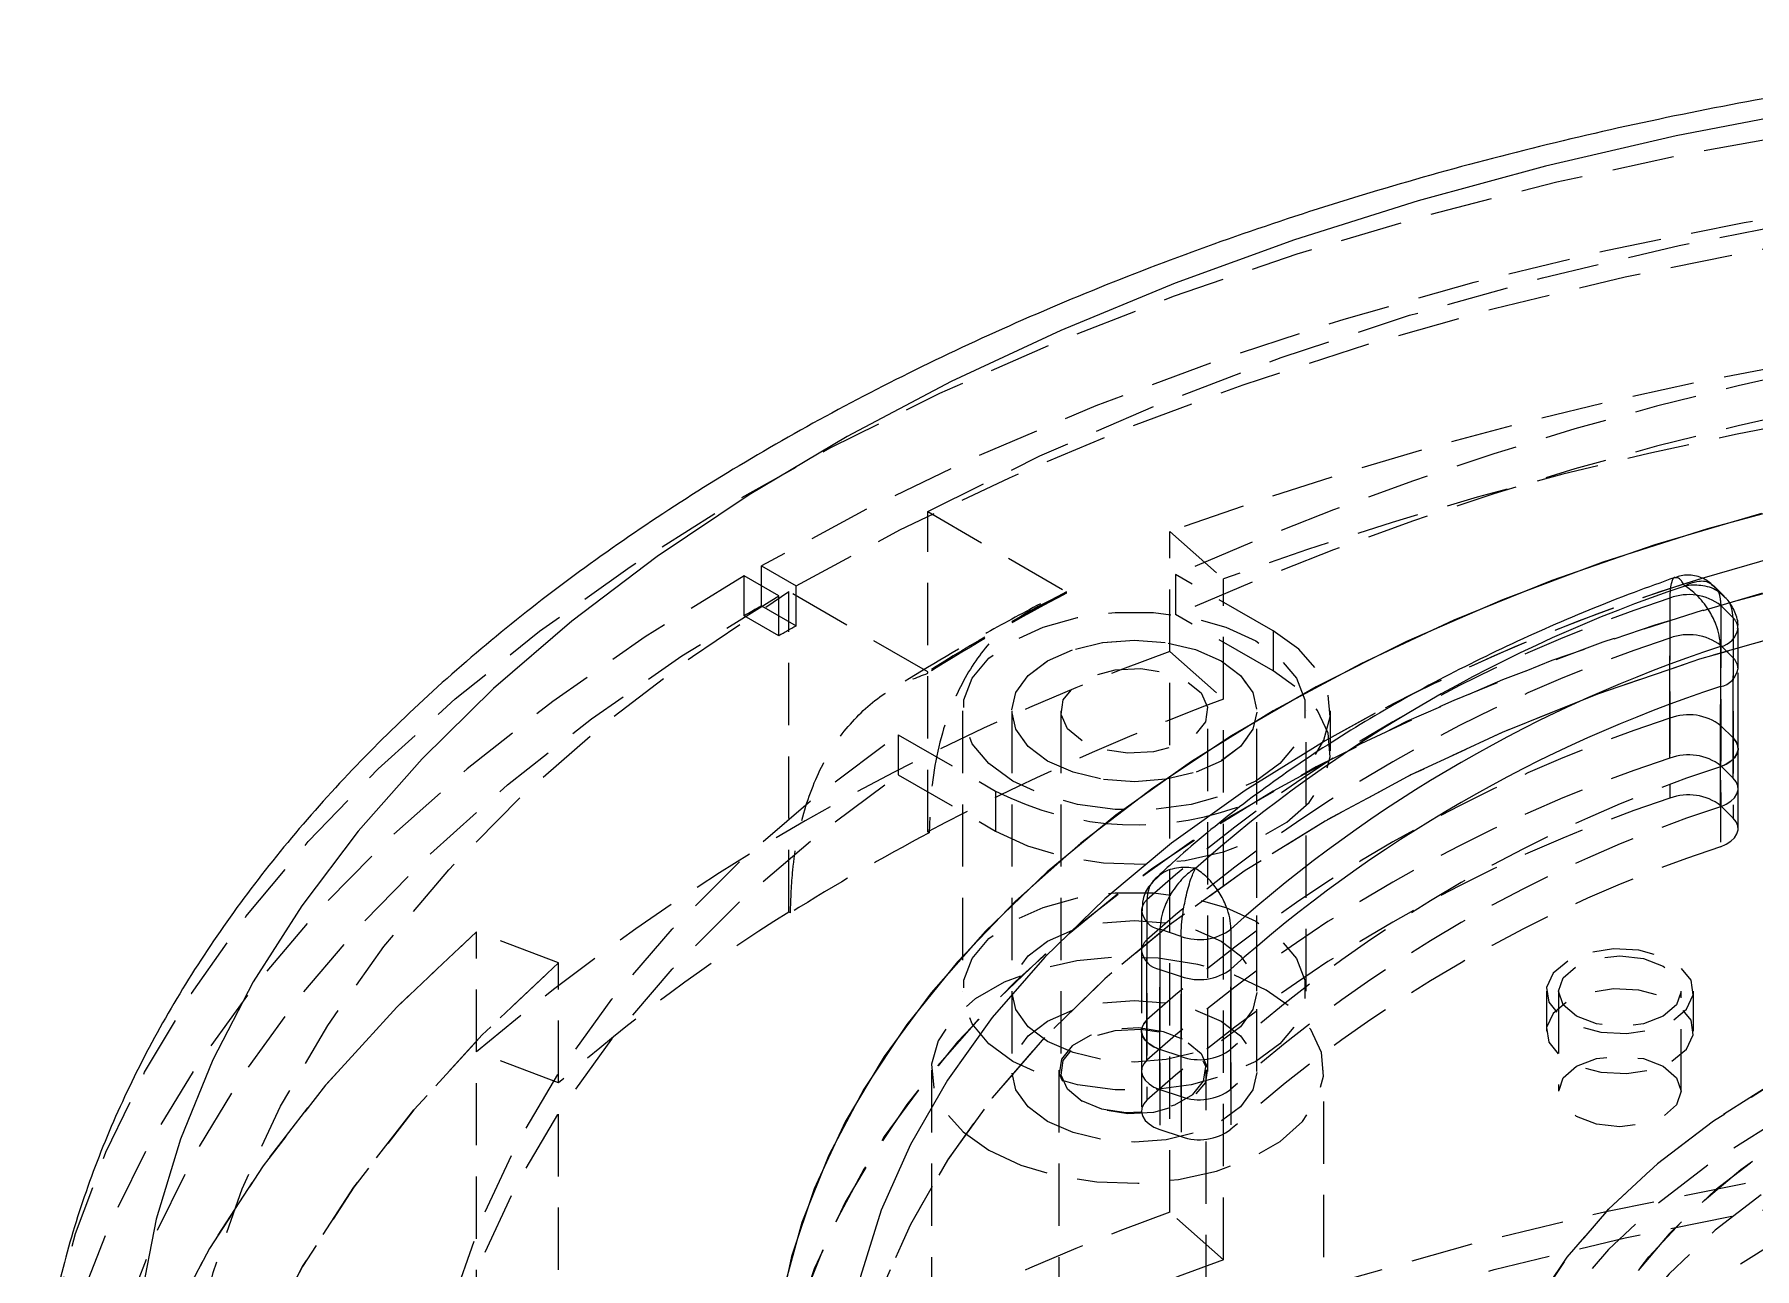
# Model space of a CAD drawing. Header units: millimetres. Extents: x 0 to 841, y 0 to 594.
# Drawn here: x 228.91 to 263.98, y 220.94 to 246.11 of the extents above; entities that cross this region are included whole.
import ezdxf

# ---------------------------------------------------------------- set-up
doc = ezdxf.new("R2010")
doc.units = ezdxf.units.MM
doc.linetypes.add('HIDDEN', pattern=[1.905, 1.27, -0.635])

msp = doc.modelspace()

# ---------------------------------------------------------------- linework, layer by layer
at = {"color": 7, "linetype": 'HIDDEN', "lineweight": 18}
for p, q in [((247.123, 229.844), (247.123, 236.376)), ((247.123, 236.376), (249.954, 234.742)), ((252.06, 233.521), (252.06, 235.97)), ((252.06, 235.97), (253.156, 235.004)), ((252.06, 222.089), (252.06, 235.97)), ((243.381, 234.25), (243.381, 235.067)), ((244.088, 234.658), (243.381, 235.067)), ((243.735, 234.454), (243.735, 235.271)), ((243.735, 235.271), (244.442, 234.862)), ((254.164, 233.945), (252.178, 235.091)), ((252.178, 235.091), (252.178, 234.275)), ((253.156, 232.555), (253.156, 235.004)), ((253.156, 221.123), (253.156, 235.004)), ((244.088, 233.842), (244.088, 234.658)), ((244.295, 228.211), (244.295, 234.744)), ((247.126, 233.109), (244.295, 234.744)), ((244.442, 234.046), (244.442, 234.862)), ((249.954, 234.713), (249.954, 234.742)), ((262.252, 234.613), (262.252, 230.531)), ((243.735, 234.454), (244.442, 234.046)), ((254.164, 233.128), (252.178, 234.275)), ((263.292, 234.46), (263.542, 234.21)), ((263.292, 234.46), (263.292, 230.378)), ((244.088, 233.842), (243.381, 234.25)), ((254.164, 233.945), (254.164, 233.128)), ((263.542, 234.21), (263.542, 230.127)), ((262.252, 232.164), (262.252, 233.797)), ((263.542, 233.394), (263.292, 233.644)), ((263.292, 232.011), (263.292, 233.644)), ((252.06, 233.521), (253.156, 232.555)), ((263.542, 231.761), (263.542, 233.394)), ((247.126, 233.08), (247.126, 233.109)), ((263.643, 229.911), (263.643, 233.177)), ((263.643, 231.544), (263.643, 233.177)), ((263.284, 231.174), (263.284, 232.808)), ((263.284, 232.808), (263.284, 229.541)), ((247.836, 232.312), (247.836, 226.596)), ((248.836, 232.312), (248.836, 226.596)), ((248.836, 232.312), (248.836, 224.963)), ((249.836, 232.312), (249.836, 224.963)), ((252.836, 224.963), (252.836, 232.312)), ((253.836, 226.596), (253.836, 232.312)), ((253.836, 224.963), (253.836, 232.312)), ((254.836, 226.596), (254.836, 232.312)), ((255.336, 231.495), (255.336, 232.312)), ((262.252, 231.347), (262.252, 232.164)), ((246.521, 231.826), (248.507, 230.679)), ((246.521, 231.826), (246.521, 231.009)), ((263.292, 232.011), (263.542, 231.761)), ((263.292, 231.194), (263.292, 232.011)), ((263.542, 230.944), (263.542, 231.761)), ((263.643, 230.728), (263.643, 231.544)), ((263.284, 230.358), (263.284, 231.174)), ((263.542, 230.944), (263.292, 231.194)), ((246.521, 231.009), (248.507, 229.862)), ((248.507, 230.679), (248.507, 229.862)), ((263.542, 230.127), (263.292, 230.378)), ((247.123, 229.844), (247.153, 229.827)), ((251.592, 228.459), (251.592, 224.377)), ((244.325, 228.194), (244.295, 228.211)), ((237.926, 225.362), (237.926, 227.811)), ((239.599, 227.178), (237.926, 227.811)), ((237.926, 213.93), (237.926, 227.811)), ((251.592, 226.01), (251.592, 227.643)), ((251.482, 227.417), (251.482, 224.151)), ((251.482, 227.417), (251.482, 225.784)), ((239.599, 224.729), (239.599, 227.178)), ((239.599, 213.297), (239.599, 227.178)), ((251.857, 225.409), (251.857, 227.042)), ((251.857, 227.042), (251.857, 223.776)), ((252.29, 225.265), (252.29, 226.898)), ((252.29, 226.898), (252.29, 223.632)), ((253.306, 225.414), (253.306, 227.047)), ((253.306, 227.047), (253.306, 223.781)), ((259.735, 226.597), (259.735, 225.78)), ((259.985, 226.597), (259.985, 224.556)), ((262.485, 224.556), (262.485, 226.597)), ((262.735, 225.78), (262.735, 226.597)), ((251.592, 225.193), (251.592, 226.01)), ((251.482, 225.784), (251.482, 224.968)), ((239.599, 224.729), (237.926, 225.362)), ((252.29, 225.265), (251.857, 225.409)), ((251.857, 224.593), (251.857, 225.409)), ((252.29, 224.448), (252.29, 225.265)), ((253.306, 224.598), (253.306, 225.414)), ((247.198, 224.987), (247.198, 207.84)), ((249.798, 224.987), (249.798, 212.739)), ((252.798, 212.739), (252.798, 224.987)), ((255.198, 207.84), (255.198, 224.987)), ((251.857, 224.593), (252.29, 224.448)), ((251.857, 223.776), (252.29, 223.632)), ((253.156, 221.123), (252.06, 222.089))]:
    msp.add_line(p, q, dxfattribs=at)
at = {"color": 7, "linetype": 'Continuous', "lineweight": 25}
for p, q in [((263.36, 234.652), (263.158, 234.854)), ((263.643, 233.177), (263.643, 233.994)), ((251.482, 228.234), (251.482, 227.417)), ((252.29, 227.715), (251.857, 227.859)), ((251.857, 227.042), (252.29, 226.898))]:
    msp.add_line(p, q, dxfattribs=at)
at = {"color": 8, "linetype": 'Continuous', "lineweight": 25}
for p, q in [((263.284, 233.624), (263.284, 232.808)), ((251.857, 227.859), (251.857, 227.042)), ((252.29, 227.715), (252.29, 226.898)), ((253.306, 227.864), (253.306, 227.047))]:
    msp.add_line(p, q, dxfattribs=at)
at = {"color": 7, "linetype": 'HIDDEN', "lineweight": 18, "flags": 128}
for points in [[(228.961, 217.662), (229.022, 218.297), (229.302, 219.984), (229.752, 221.659), (230.372, 223.315), (231.16, 224.948), (232.112, 226.551), (233.226, 228.119), (234.497, 229.647), (235.921, 231.129), (237.493, 232.56), (239.208, 233.935), (241.06, 235.25), (243.042, 236.5), (245.148, 237.681), (247.371, 238.788), (249.702, 239.818), (252.134, 240.767), (254.658, 241.633), (257.266, 242.411), (259.948, 243.099), (262.696, 243.696), (265.5, 244.198), (268.35, 244.605), (271.236, 244.914), (274.149, 245.125), (277.078, 245.237), (280.014, 245.249), (282.946, 245.162), (285.863, 244.976), (288.757, 244.691), (291.617, 244.309), (294.433, 243.83), (297.196, 243.257), (299.896, 242.591), (302.523, 241.835), (305.069, 240.992), (307.525, 240.063), (309.882, 239.053), (312.132, 237.965), (314.268, 236.802)], [(328.913, 214.759), (328.858, 216.109), (328.633, 217.81), (328.234, 219.499), (327.663, 221.172), (326.922, 222.823), (326.013, 224.446), (324.94, 226.034), (323.706, 227.584), (322.316, 229.089), (320.774, 230.543), (319.087, 231.943), (317.259, 233.282), (315.297, 234.557), (313.208, 235.763), (311, 236.895), (308.68, 237.951), (306.255, 238.925), (303.735, 239.815), (301.129, 240.617), (298.445, 241.33), (295.693, 241.949), (292.882, 242.474), (290.023, 242.901), (287.125, 243.231), (284.198, 243.461), (281.253, 243.591), (278.299, 243.621), (275.348, 243.55), (272.409, 243.378), (269.493, 243.106), (266.61, 242.736), (263.769, 242.267), (260.982, 241.703), (258.257, 241.045), (255.604, 240.295), (253.032, 239.456), (250.551, 238.53), (248.169, 237.522), (245.894, 236.434), (243.735, 235.271)], [(247.123, 236.376), (249.407, 237.512), (251.813, 238.56), (254.33, 239.517), (256.948, 240.379), (259.656, 241.142), (262.444, 241.804), (265.299, 242.361), (268.21, 242.811), (271.165, 243.153), (274.153, 243.385), (277.159, 243.505), (280.173, 243.515), (283.182, 243.412), (286.173, 243.199), (289.134, 242.875)], [(244.442, 234.862), (246.558, 236.002), (248.788, 237.068), (251.122, 238.056), (253.554, 238.963), (256.074, 239.785), (258.673, 240.52), (261.344, 241.165), (264.075, 241.718), (266.859, 242.177), (269.684, 242.54), (272.542, 242.806), (275.422, 242.974), (278.314, 243.044), (281.208, 243.015), (284.094, 242.887), (286.963, 242.661), (289.803, 242.338), (292.605, 241.919), (295.359, 241.405), (298.056, 240.798), (300.686, 240.1), (303.24, 239.313), (305.709, 238.441), (308.085, 237.487), (310.358, 236.453), (312.523, 235.343), (314.569, 234.161), (316.492, 232.912), (318.283, 231.599), (319.937, 230.228), (321.447, 228.802), (322.81, 227.328), (324.019, 225.81), (325.07, 224.253), (325.961, 222.663), (326.687, 221.045), (327.247, 219.406), (327.638, 217.75), (327.859, 216.084), (327.909, 214.413), (327.788, 212.743), (327.497, 211.081), (327.036, 209.431), (326.407, 207.8), (325.612, 206.193), (324.655, 204.616), (323.538, 203.075), (322.265, 201.574), (320.84, 200.119), (319.27, 198.716), (317.558, 197.368), (315.712, 196.081), (313.737, 194.859)], [(254.164, 230.679), (252.498, 229.647), (250.961, 228.551), (249.559, 227.396), (248.301, 226.187), (247.192, 224.931), (246.237, 223.633), (245.442, 222.299), (244.81, 220.937), (244.344, 219.553), (244.046, 218.153), (243.918, 216.744), (243.961, 215.334), (244.174, 213.929), (244.556, 212.536), (245.105, 211.162), (245.82, 209.814), (246.695, 208.497), (247.728, 207.219), (248.912, 205.985), (250.242, 204.803), (251.713, 203.676), (253.315, 202.612), (255.043, 201.615), (256.887, 200.689), (258.838, 199.841), (260.886, 199.073), (263.023, 198.389), (265.237, 197.793), (267.518, 197.288), (269.854, 196.875), (272.234, 196.558), (274.647, 196.337), (277.081, 196.214), (279.524, 196.19), (281.963, 196.264), (284.388, 196.435), (286.786, 196.705), (289.146, 197.07), (291.456, 197.529), (293.704, 198.08), (295.881, 198.72), (297.975, 199.446), (299.976, 200.255), (301.875, 201.143), (303.662, 202.105), (305.328, 203.136), (306.865, 204.232), (308.266, 205.387), (309.524, 206.596), (310.634, 207.853), (311.588, 209.151), (312.383, 210.484), (313.016, 211.847), (313.482, 213.231), (313.78, 214.631), (313.907, 216.039), (313.865, 217.449), (313.652, 218.854), (313.27, 220.247), (312.72, 221.621), (312.006, 222.97), (311.13, 224.287), (310.098, 225.565), (308.914, 226.798), (307.583, 227.981), (306.113, 229.107), (304.51, 230.172), (302.783, 231.169), (300.939, 232.094), (298.988, 232.943), (296.939, 233.711), (294.802, 234.395), (292.588, 234.991), (290.308, 235.496), (287.971, 235.908), (285.591, 236.226), (283.178, 236.446), (280.745, 236.569), (278.302, 236.594), (275.862, 236.52), (273.438, 236.348), (271.04, 236.079), (268.68, 235.714), (266.37, 235.255), (264.121, 234.704), (261.944, 234.064), (259.85, 233.337), (257.849, 232.528), (255.951, 231.641), (254.164, 230.679)], [(303.662, 230.679), (301.875, 231.641), (299.976, 232.528), (297.975, 233.337), (295.881, 234.064), (293.704, 234.704), (291.456, 235.255), (289.146, 235.714), (286.786, 236.079), (284.388, 236.348), (281.963, 236.52), (279.524, 236.594), (277.081, 236.569), (274.647, 236.446), (272.234, 236.226), (269.854, 235.908), (267.518, 235.496), (265.237, 234.991), (263.023, 234.395), (260.886, 233.711), (258.838, 232.943), (256.887, 232.094), (255.043, 231.169), (253.315, 230.172), (251.713, 229.107), (250.242, 227.981), (248.912, 226.798), (247.728, 225.565), (246.695, 224.287), (245.82, 222.97), (245.105, 221.621), (244.556, 220.247), (244.174, 218.854), (243.961, 217.449), (243.918, 216.039), (244.046, 214.631), (244.344, 213.231), (244.81, 211.847), (245.442, 210.484), (246.237, 209.151), (247.192, 207.853), (248.301, 206.596), (249.559, 205.387), (250.961, 204.232), (252.498, 203.136), (254.164, 202.105), (255.951, 201.143), (257.849, 200.255), (259.85, 199.446), (261.944, 198.72), (264.121, 198.08), (266.37, 197.529), (268.68, 197.07), (271.04, 196.705), (273.438, 196.435), (275.862, 196.264), (278.302, 196.19), (280.745, 196.214), (283.178, 196.337), (285.591, 196.558), (287.971, 196.875), (290.308, 197.288), (292.588, 197.793), (294.802, 198.389), (296.939, 199.073), (298.988, 199.841), (300.939, 200.689), (302.783, 201.615), (304.51, 202.612), (306.113, 203.676), (307.583, 204.803), (308.914, 205.985), (310.098, 207.219), (311.13, 208.497), (312.006, 209.814), (312.72, 211.162), (313.27, 212.536), (313.652, 213.929), (313.865, 215.334), (313.907, 216.744), (313.78, 218.153), (313.482, 219.553), (313.016, 220.937), (312.383, 222.299), (311.588, 223.633), (310.634, 224.931), (309.524, 226.187), (308.266, 227.396), (306.865, 228.551), (305.328, 229.647), (303.662, 230.679)], [(255.225, 202.717), (256.975, 201.776), (258.837, 200.91), (260.801, 200.123), (262.858, 199.418), (264.996, 198.8), (267.206, 198.272), (269.475, 197.836), (271.792, 197.495), (274.145, 197.249), (276.523, 197.102), (278.913, 197.053), (281.303, 197.102), (283.68, 197.249), (286.034, 197.495), (288.351, 197.836), (290.62, 198.272), (292.829, 198.8), (294.968, 199.418), (297.024, 200.123), (298.989, 200.91), (300.851, 201.776), (302.601, 202.717), (304.23, 203.727), (305.731, 204.802), (307.095, 205.936), (308.315, 207.124), (309.385, 208.358), (310.301, 209.633), (311.056, 210.943), (311.647, 212.281), (312.072, 213.64), (312.327, 215.012), (312.413, 216.392), (312.327, 217.771), (312.072, 219.144), (311.647, 220.503), (311.056, 221.84), (310.301, 223.15), (309.385, 224.426), (308.315, 225.66), (307.095, 226.847), (305.731, 227.981), (304.23, 229.056), (302.601, 230.067), (300.851, 231.007), (298.989, 231.874), (297.024, 232.661), (294.968, 233.365), (292.829, 233.983), (290.62, 234.512), (288.351, 234.948), (286.034, 235.289), (283.68, 235.534), (281.303, 235.682), (278.913, 235.731), (276.523, 235.682), (274.145, 235.534), (271.792, 235.289), (269.475, 234.948), (267.206, 234.512), (264.996, 233.983), (262.858, 233.365), (260.801, 232.661), (258.837, 231.874), (256.975, 231.007), (255.225, 230.067), (253.595, 229.056), (252.095, 227.981), (250.731, 226.847), (249.511, 225.66), (248.44, 224.426), (247.525, 223.15), (246.77, 221.84), (246.178, 220.503), (245.754, 219.144), (245.498, 217.771), (245.413, 216.392), (245.498, 215.012), (245.754, 213.64), (246.178, 212.281), (246.77, 210.943), (247.525, 209.633), (248.44, 208.358), (249.511, 207.124), (250.731, 205.936), (252.095, 204.802), (253.595, 203.727), (255.225, 202.717)], [(255.225, 230.067), (253.595, 229.056), (252.095, 227.981), (250.731, 226.847), (249.511, 225.66), (248.44, 224.426), (247.525, 223.15), (246.77, 221.84), (246.178, 220.503), (245.754, 219.144), (245.498, 217.771), (245.413, 216.392), (245.498, 215.012), (245.754, 213.64), (246.178, 212.281), (246.77, 210.943), (247.525, 209.633), (248.44, 208.358), (249.511, 207.124), (250.731, 205.936), (252.095, 204.802), (253.595, 203.727), (255.225, 202.717), (256.975, 201.776), (258.837, 200.91), (260.801, 200.123), (262.858, 199.418), (264.996, 198.8), (267.206, 198.272), (269.475, 197.836), (271.792, 197.495), (274.145, 197.249), (276.523, 197.102), (278.913, 197.053), (281.303, 197.102), (283.68, 197.249), (286.034, 197.495), (288.351, 197.836), (290.62, 198.272), (292.829, 198.8), (294.968, 199.418), (297.024, 200.123), (298.989, 200.91), (300.851, 201.776), (302.601, 202.717), (304.23, 203.727), (305.731, 204.802), (307.095, 205.936), (308.315, 207.124), (309.385, 208.358), (310.301, 209.633), (311.056, 210.943), (311.647, 212.281), (312.072, 213.64), (312.327, 215.012), (312.413, 216.392), (312.327, 217.771), (312.072, 219.144), (311.647, 220.503), (311.056, 221.84), (310.301, 223.15), (309.385, 224.426), (308.315, 225.66), (307.095, 226.847), (305.731, 227.981), (304.23, 229.056), (302.601, 230.067), (300.851, 231.007), (298.989, 231.874), (297.024, 232.661), (294.968, 233.365), (292.829, 233.983), (290.62, 234.512), (288.351, 234.948), (286.034, 235.289), (283.68, 235.534), (281.303, 235.682), (278.913, 235.731), (276.523, 235.682), (274.145, 235.534), (271.792, 235.289), (269.475, 234.948), (267.206, 234.512), (264.996, 233.983), (262.858, 233.365), (260.801, 232.661), (258.837, 231.874), (256.975, 231.007), (255.225, 230.067)], [(243.381, 235.067), (241.366, 233.82), (239.481, 232.507), (237.735, 231.131), (236.132, 229.699), (234.678, 228.215), (233.379, 226.683), (232.239, 225.11), (231.261, 223.501), (230.45, 221.861), (229.808, 220.197), (229.338, 218.513), (229.04, 216.817), (228.917, 215.113), (228.913, 214.759)], [(313.384, 194.655), (311.267, 193.515), (309.038, 192.449), (306.703, 191.461), (304.272, 190.554), (301.752, 189.732), (299.152, 188.997), (296.482, 188.352), (293.75, 187.8), (290.967, 187.341), (288.141, 186.978), (285.284, 186.712), (282.404, 186.543), (279.512, 186.474), (276.617, 186.503), (273.731, 186.63), (270.863, 186.856), (268.023, 187.179), (265.221, 187.598), (262.467, 188.112), (259.77, 188.72), (257.14, 189.418), (254.586, 190.204), (252.117, 191.076), (249.741, 192.031), (247.467, 193.065), (245.303, 194.175), (243.256, 195.356), (241.334, 196.606), (239.543, 197.918), (237.889, 199.29), (236.378, 200.715), (235.016, 202.189), (233.807, 203.708), (232.755, 205.265), (231.865, 206.855), (231.138, 208.472), (230.579, 210.112), (230.188, 211.767), (229.967, 213.434), (229.916, 215.104), (230.037, 216.774), (230.329, 218.436), (230.79, 220.086), (231.419, 221.717), (232.213, 223.324), (233.171, 224.901), (234.288, 226.443), (235.561, 227.943), (236.985, 229.398), (238.556, 230.802), (240.267, 232.15), (242.114, 233.437), (244.088, 234.658)], [(233.038, 210.491), (232.477, 212.2), (232.107, 213.927), (231.93, 215.664), (231.946, 217.404), (232.154, 219.14), (232.556, 220.864), (233.148, 222.57), (233.928, 224.251), (234.893, 225.899), (236.039, 227.508), (237.361, 229.072), (238.854, 230.583), (240.512, 232.036), (242.328, 233.425), (244.295, 234.744)], [(248.861, 230.883), (248.372, 231.237), (248.032, 231.644), (247.858, 232.086), (247.858, 232.538), (248.032, 232.979), (248.372, 233.387), (248.861, 233.74), (249.474, 234.023), (250.18, 234.219), (250.944, 234.32), (251.728, 234.32), (252.492, 234.219), (253.198, 234.023), (253.811, 233.74), (254.299, 233.387), (254.639, 232.979), (254.814, 232.538), (254.814, 232.086), (254.639, 231.644), (254.299, 231.237), (253.811, 230.883), (253.198, 230.601), (252.492, 230.405), (251.728, 230.304), (250.944, 230.304), (250.18, 230.405), (249.474, 230.601), (248.861, 230.883)], [(255.03, 231.426), (255.199, 231.714), (255.33, 232.191), (255.286, 232.673), (255.07, 233.139), (254.69, 233.569), (254.164, 233.945)], [(249.568, 231.291), (249.171, 231.59), (248.921, 231.938), (248.836, 232.312), (248.921, 232.685), (249.171, 233.033), (249.568, 233.332), (250.086, 233.562), (250.689, 233.706), (251.336, 233.755), (251.983, 233.706), (252.586, 233.562), (253.103, 233.332), (253.501, 233.033), (253.75, 232.685), (253.836, 232.312), (253.75, 231.938), (253.501, 231.59), (253.103, 231.291), (252.586, 231.062), (251.983, 230.918), (251.336, 230.869), (250.689, 230.918), (250.086, 231.062), (249.568, 231.291)], [(253.103, 233.332), (253.501, 233.033), (253.75, 232.685), (253.836, 232.312), (253.75, 231.938), (253.501, 231.59), (253.103, 231.291), (252.586, 231.062), (251.983, 230.918), (251.336, 230.869), (250.689, 230.918), (250.086, 231.062), (249.568, 231.291), (249.171, 231.59), (248.921, 231.938), (248.836, 232.312), (248.921, 232.685), (249.171, 233.033), (249.568, 233.332), (250.086, 233.562), (250.689, 233.706), (251.336, 233.755), (251.983, 233.706), (252.586, 233.562), (253.103, 233.332)], [(248.507, 229.862), (249.157, 229.559), (249.902, 229.339), (250.71, 229.214), (251.545, 229.189), (252.371, 229.265), (253.152, 229.438), (253.853, 229.701), (254.444, 230.042), (254.9, 230.447), (255.199, 230.898), (255.33, 231.374), (255.286, 231.856), (255.07, 232.323), (254.69, 232.753), (254.164, 233.128)], [(250.275, 231.699), (249.976, 231.946), (249.841, 232.236), (249.887, 232.536), (250.107, 232.808), (250.475, 233.021), (250.947, 233.148), (251.466, 233.174), (251.97, 233.097), (252.396, 232.924), (252.695, 232.678), (252.83, 232.387), (252.785, 232.088), (252.564, 231.815), (252.196, 231.602), (251.724, 231.475), (251.205, 231.449), (250.702, 231.527), (250.275, 231.699)], [(246.521, 200.958), (244.835, 202.219), (243.297, 203.542), (241.912, 204.92), (240.687, 206.347), (239.626, 207.818), (238.736, 209.326), (238.019, 210.864), (237.478, 212.426), (237.117, 214.006), (236.935, 215.595), (236.935, 217.188), (237.117, 218.778), (237.478, 220.357), (238.019, 221.919), (238.736, 223.458), (239.626, 224.966), (240.687, 226.436), (241.912, 227.864), (243.297, 229.242), (244.835, 230.564), (246.521, 231.826)], [(263.542, 231.761), (263.602, 231.684), (263.636, 231.603), (263.642, 231.52), (263.62, 231.437), (263.57, 231.359), (263.496, 231.287), (263.399, 231.225), (263.284, 231.174)], [(263.284, 231.174), (263.399, 231.225), (263.496, 231.287), (263.57, 231.359), (263.62, 231.437), (263.642, 231.52), (263.636, 231.603), (263.602, 231.684), (263.542, 231.761)], [(246.521, 200.141), (244.835, 201.403), (243.297, 202.725), (241.912, 204.103), (240.687, 205.531), (239.626, 207.001), (238.736, 208.509), (238.019, 210.048), (237.478, 211.61), (237.117, 213.189), (236.935, 214.779), (236.935, 216.372), (237.117, 217.961), (237.478, 219.541), (238.019, 221.103), (238.736, 222.641), (239.626, 224.149), (240.687, 225.62), (241.912, 227.047), (243.297, 228.425), (244.835, 229.748), (246.521, 231.009)], [(263.284, 230.358), (263.399, 230.408), (263.496, 230.47), (263.57, 230.542), (263.62, 230.621), (263.642, 230.703), (263.636, 230.787), (263.602, 230.868), (263.542, 230.944)], [(263.284, 229.541), (263.399, 229.592), (263.496, 229.654), (263.57, 229.725), (263.62, 229.804), (263.642, 229.887), (263.636, 229.97), (263.602, 230.051), (263.542, 230.127)], [(248.861, 225.167), (248.372, 225.521), (248.032, 225.929), (247.858, 226.37), (247.858, 226.822), (248.032, 227.263), (248.372, 227.671), (248.861, 228.025), (249.474, 228.307), (250.18, 228.503), (250.944, 228.604), (251.728, 228.604), (252.492, 228.503), (253.198, 228.307), (253.811, 228.025), (254.299, 227.671), (254.639, 227.263), (254.814, 226.822), (254.814, 226.37), (254.639, 225.929), (254.299, 225.521), (253.811, 225.167), (253.198, 224.885), (252.492, 224.689), (251.728, 224.588), (250.944, 224.588), (250.18, 224.689), (249.474, 224.885), (248.861, 225.167)], [(249.568, 225.575), (249.171, 225.874), (248.921, 226.222), (248.836, 226.596), (248.921, 226.969), (249.171, 227.318), (249.568, 227.616), (250.086, 227.846), (250.689, 227.99), (251.336, 228.039), (251.983, 227.99), (252.586, 227.846), (253.103, 227.616), (253.501, 227.318), (253.75, 226.969), (253.836, 226.596), (253.75, 226.222), (253.501, 225.874), (253.103, 225.575), (252.586, 225.346), (251.983, 225.202), (251.336, 225.153), (250.689, 225.202), (250.086, 225.346), (249.568, 225.575)], [(264.417, 208.024), (263.141, 208.831), (262, 209.704), (261.004, 210.633), (260.16, 211.612), (259.476, 212.631), (258.957, 213.682), (258.609, 214.757), (258.435, 215.845), (258.435, 216.938), (258.609, 218.027), (258.957, 219.101), (259.476, 220.153), (260.16, 221.172), (261.004, 222.15), (262, 223.08), (263.141, 223.952), (264.417, 224.76), (265.816, 225.496), (267.328, 226.155), (268.937, 226.731), (270.632, 227.218), (272.398, 227.613), (274.219, 227.912), (276.081, 228.113), (277.966, 228.214), (279.86, 228.214), (281.745, 228.113), (283.606, 227.912), (285.428, 227.613), (287.193, 227.218), (288.888, 226.731), (290.498, 226.155), (292.009, 225.496), (293.408, 224.76), (294.684, 223.952), (295.825, 223.08), (296.822, 222.15), (297.666, 221.172), (298.35, 220.153), (298.868, 219.101), (299.216, 218.027), (299.391, 216.938), (299.391, 215.845), (299.216, 214.757), (298.868, 213.682), (298.35, 212.631), (297.666, 211.612), (296.822, 210.633), (295.825, 209.704), (294.684, 208.831), (293.408, 208.024), (292.009, 207.287), (290.498, 206.628), (288.888, 206.053), (287.193, 205.566), (285.428, 205.171), (283.606, 204.872), (281.745, 204.671), (279.86, 204.57), (277.966, 204.57), (276.081, 204.671), (274.219, 204.872), (272.398, 205.171), (270.632, 205.566), (268.937, 206.053), (267.328, 206.628), (265.816, 207.287), (264.417, 208.024)], [(264.417, 224.76), (263.141, 223.952), (262, 223.08), (261.004, 222.15), (260.16, 221.172), (259.476, 220.153), (258.957, 219.101), (258.609, 218.027), (258.435, 216.938), (258.435, 215.845), (258.609, 214.757), (258.957, 213.682), (259.476, 212.631), (260.16, 211.612), (261.004, 210.633), (262, 209.704), (263.141, 208.831), (264.417, 208.024), (265.816, 207.287), (267.328, 206.628), (268.937, 206.053), (270.632, 205.566), (272.398, 205.171), (274.219, 204.872), (276.081, 204.671), (277.966, 204.57), (279.86, 204.57), (281.745, 204.671), (283.606, 204.872), (285.428, 205.171), (287.193, 205.566), (288.888, 206.053), (290.498, 206.628), (292.009, 207.287), (293.408, 208.024), (294.684, 208.831), (295.825, 209.704), (296.822, 210.633), (297.666, 211.612), (298.35, 212.631), (298.868, 213.682), (299.216, 214.757), (299.391, 215.845), (299.391, 216.938), (299.216, 218.027), (298.868, 219.101), (298.35, 220.153), (297.666, 221.172), (296.822, 222.15), (295.825, 223.08), (294.684, 223.952), (293.408, 224.76), (292.009, 225.496), (290.498, 226.155), (288.888, 226.731), (287.193, 227.218), (285.428, 227.613), (283.606, 227.912), (281.745, 228.113), (279.86, 228.214), (277.966, 228.214), (276.081, 228.113), (274.219, 227.912), (272.398, 227.613), (270.632, 227.218), (268.937, 226.731), (267.328, 226.155), (265.816, 225.496), (264.417, 224.76)], [(229.991, 210.714), (229.914, 212.514), (230.036, 214.312), (230.355, 216.103), (230.872, 217.878), (231.582, 219.63), (232.485, 221.353), (233.575, 223.039), (234.849, 224.682), (236.301, 226.275), (237.926, 227.811)], [(237.926, 227.811), (236.301, 226.275), (234.849, 224.682), (233.575, 223.039), (232.485, 221.353), (231.582, 219.63), (230.872, 217.878), (230.355, 216.103), (230.036, 214.312), (229.914, 212.514), (229.991, 210.714)], [(248.369, 223.354), (249.019, 223.051), (249.764, 222.831), (250.572, 222.707), (251.407, 222.681), (252.233, 222.757), (253.014, 222.93), (253.715, 223.193), (254.306, 223.534), (254.762, 223.939), (255.061, 224.39), (255.192, 224.866), (255.148, 225.348), (254.932, 225.815), (254.552, 226.245), (254.026, 226.62), (253.376, 226.924), (252.631, 227.143), (251.823, 227.268), (250.988, 227.293), (250.162, 227.218), (249.382, 227.045), (248.68, 226.782), (248.089, 226.44), (247.634, 226.036), (247.334, 225.585), (247.203, 225.108), (247.247, 224.626), (247.463, 224.16), (247.843, 223.73), (248.369, 223.354)], [(293.408, 207.207), (294.684, 208.015), (295.825, 208.887), (296.822, 209.817), (297.666, 210.795), (298.35, 211.814), (298.868, 212.866), (299.216, 213.94), (299.391, 215.029), (299.391, 216.122), (299.216, 217.21), (298.868, 218.285), (298.35, 219.336), (297.666, 220.355), (296.822, 221.334), (295.825, 222.263), (294.684, 223.136), (293.408, 223.943), (292.009, 224.68), (290.498, 225.339), (288.888, 225.914), (287.193, 226.401), (285.428, 226.796), (283.606, 227.095), (281.745, 227.296), (279.86, 227.397), (277.966, 227.397), (276.081, 227.296), (274.219, 227.095), (272.398, 226.796), (270.632, 226.401), (268.937, 225.914), (267.328, 225.339), (265.816, 224.68), (264.417, 223.943), (263.141, 223.136), (262, 222.263), (261.004, 221.334), (260.16, 220.355), (259.476, 219.336), (258.957, 218.285), (258.609, 217.21), (258.435, 216.122), (258.435, 215.029), (258.609, 213.94), (258.957, 212.866), (259.476, 211.814), (260.16, 210.795), (261.004, 209.817), (262, 208.887), (263.141, 208.015), (264.417, 207.207), (265.816, 206.471), (267.328, 205.812), (268.937, 205.236), (270.632, 204.749), (272.398, 204.354), (274.219, 204.055), (276.081, 203.854), (277.966, 203.753), (279.86, 203.753), (281.745, 203.854), (283.606, 204.055), (285.428, 204.354), (287.193, 204.749), (288.888, 205.236), (290.498, 205.812), (292.009, 206.471), (293.408, 207.207)], [(260.174, 227.209), (259.876, 226.963), (259.741, 226.672), (259.786, 226.373), (260.006, 226.1), (260.375, 225.888), (260.847, 225.76), (261.366, 225.734), (261.869, 225.812), (262.296, 225.985), (262.595, 226.231), (262.729, 226.521), (262.684, 226.821), (262.464, 227.094), (262.096, 227.306), (261.623, 227.433), (261.104, 227.46), (260.601, 227.382), (260.174, 227.209)], [(292.348, 224.148), (293.564, 223.375), (294.648, 222.54), (295.589, 221.648), (296.379, 220.71), (297.011, 219.732), (297.479, 218.723), (297.778, 217.694), (297.907, 216.653), (297.864, 215.609), (297.65, 214.573), (297.265, 213.553), (296.715, 212.559), (296.003, 211.599), (295.137, 210.683), (294.123, 209.819), (292.972, 209.014), (291.693, 208.276), (290.299, 207.611), (288.802, 207.026), (287.215, 206.526), (285.553, 206.115), (283.83, 205.797), (282.064, 205.575), (280.268, 205.451), (278.461, 205.426), (276.657, 205.501), (274.874, 205.674), (273.128, 205.944), (271.433, 206.309), (269.807, 206.765), (268.263, 207.308), (266.816, 207.934), (265.478, 208.636), (264.262, 209.408), (263.178, 210.244), (262.237, 211.135), (261.447, 212.074), (260.815, 213.052), (260.347, 214.06), (260.047, 215.09), (259.918, 216.131), (259.961, 217.174), (260.176, 218.211), (260.56, 219.231), (261.111, 220.225), (261.823, 221.184), (262.689, 222.101), (263.703, 222.965), (264.854, 223.77), (266.132, 224.508), (267.527, 225.172), (269.024, 225.758), (270.611, 226.258), (272.273, 226.669), (273.995, 226.987), (275.762, 227.208), (277.557, 227.332), (279.365, 227.357), (281.168, 227.283), (282.952, 227.11), (284.698, 226.839), (286.392, 226.475), (288.019, 226.019), (289.562, 225.475), (291.01, 224.85), (292.348, 224.148)], [(265.478, 224.148), (264.262, 223.375), (263.178, 222.54), (262.237, 221.648), (261.447, 220.71), (260.815, 219.732), (260.347, 218.723), (260.047, 217.694), (259.918, 216.653), (259.961, 215.609), (260.176, 214.573), (260.56, 213.553), (261.111, 212.559), (261.823, 211.599), (262.689, 210.683), (263.703, 209.819), (264.854, 209.014), (266.132, 208.276), (267.527, 207.611), (269.024, 207.026), (270.611, 206.526), (272.273, 206.115), (273.995, 205.797), (275.762, 205.575), (277.557, 205.451), (279.365, 205.426), (281.168, 205.501), (282.952, 205.674), (284.698, 205.944), (286.392, 206.309), (288.019, 206.765), (289.562, 207.308), (291.01, 207.934), (292.348, 208.636), (293.564, 209.408), (294.648, 210.244), (295.589, 211.135), (296.379, 212.074), (297.011, 213.052), (297.479, 214.06), (297.778, 215.09), (297.907, 216.131), (297.864, 217.174), (297.65, 218.211), (297.265, 219.231), (296.715, 220.225), (296.003, 221.184), (295.137, 222.101), (294.123, 222.965), (292.972, 223.77), (291.693, 224.508), (290.299, 225.172), (288.802, 225.758), (287.215, 226.258), (285.553, 226.669), (283.83, 226.987), (282.064, 227.208), (280.268, 227.332), (278.461, 227.357), (276.657, 227.283), (274.874, 227.11), (273.128, 226.839), (271.433, 226.475), (269.807, 226.019), (268.263, 225.475), (266.816, 224.85), (265.478, 224.148)], [(260.351, 226.087), (260.08, 226.321), (259.985, 226.597), (260.08, 226.873), (260.351, 227.107), (260.757, 227.264), (261.235, 227.318), (261.713, 227.264), (262.119, 227.107), (262.39, 226.873), (262.485, 226.597), (262.39, 226.321), (262.119, 226.087), (261.713, 225.93), (261.235, 225.875), (260.757, 225.93), (260.351, 226.087)], [(231.988, 210.78), (231.914, 212.505), (232.031, 214.231), (232.337, 215.948), (232.833, 217.651), (233.514, 219.331), (234.38, 220.984), (235.426, 222.601), (236.648, 224.177), (238.041, 225.705), (239.599, 227.178)], [(239.599, 227.178), (238.041, 225.705), (236.648, 224.177), (235.426, 222.601), (234.38, 220.984), (233.514, 219.331), (232.833, 217.651), (232.337, 215.948), (232.031, 214.231), (231.914, 212.505), (231.988, 210.78)], [(262.296, 225.168), (262.595, 225.414), (262.729, 225.705), (262.684, 226.004), (262.464, 226.277), (262.096, 226.49), (261.623, 226.617), (261.104, 226.643), (260.601, 226.565), (260.174, 226.393), (259.876, 226.146), (259.741, 225.856), (259.786, 225.556), (260.006, 225.284), (260.375, 225.071), (260.847, 224.944), (261.366, 224.918), (261.869, 224.996), (262.296, 225.168)], [(292.348, 207.819), (293.564, 208.592), (294.648, 209.427), (295.589, 210.319), (296.379, 211.257), (297.011, 212.235), (297.479, 213.244), (297.778, 214.273), (297.907, 215.314), (297.864, 216.358), (297.65, 217.394), (297.265, 218.414), (296.715, 219.408), (296.003, 220.368), (295.137, 221.284), (294.123, 222.148), (292.972, 222.953), (291.693, 223.691), (290.299, 224.356), (288.802, 224.941), (287.215, 225.441), (285.553, 225.852), (283.83, 226.17), (282.064, 226.392), (280.268, 226.516), (278.461, 226.541), (276.657, 226.466), (274.874, 226.293), (273.128, 226.023), (271.433, 225.658), (269.807, 225.202), (268.263, 224.659), (266.816, 224.033), (265.478, 223.331), (264.262, 222.559), (263.178, 221.723), (262.237, 220.832), (261.447, 219.893), (260.815, 218.915), (260.347, 217.907), (260.047, 216.877), (259.918, 215.836), (259.961, 214.793), (260.176, 213.756), (260.56, 212.736), (261.111, 211.742), (261.823, 210.783), (262.689, 209.867), (263.703, 209.002), (264.854, 208.197), (266.132, 207.459), (267.527, 206.795), (269.024, 206.209), (270.611, 205.709), (272.273, 205.298), (273.995, 204.981), (275.762, 204.759), (277.557, 204.635), (279.365, 204.61), (281.168, 204.684), (282.952, 204.857), (284.698, 205.128), (286.392, 205.492), (288.019, 205.948), (289.562, 206.492), (291.01, 207.117), (292.348, 207.819)], [(249.568, 223.942), (249.171, 224.241), (248.921, 224.589), (248.836, 224.963), (248.921, 225.336), (249.171, 225.684), (249.568, 225.983), (250.086, 226.213), (250.689, 226.357), (251.336, 226.406), (251.983, 226.357), (252.586, 226.213), (253.103, 225.983), (253.501, 225.684), (253.75, 225.336), (253.836, 224.963), (253.75, 224.589), (253.501, 224.241), (253.103, 223.942), (252.586, 223.713), (251.983, 223.569), (251.336, 223.52), (250.689, 223.569), (250.086, 223.713), (249.568, 223.942)], [(250.237, 224.375), (250.664, 224.202), (251.167, 224.125), (251.686, 224.151), (252.158, 224.278), (252.526, 224.491), (252.746, 224.763), (252.792, 225.063), (252.657, 225.353), (252.358, 225.6), (251.931, 225.772), (251.428, 225.85), (250.909, 225.824), (250.437, 225.697), (250.069, 225.484), (249.849, 225.211), (249.803, 224.912), (249.938, 224.621), (250.237, 224.375)], [(251.857, 225.409), (251.736, 225.46), (251.635, 225.523), (251.557, 225.596), (251.506, 225.677), (251.483, 225.762), (251.491, 225.848), (251.527, 225.932), (251.592, 226.01)], [(251.592, 226.01), (251.527, 225.932), (251.491, 225.848), (251.483, 225.762), (251.506, 225.677), (251.557, 225.596), (251.635, 225.523), (251.736, 225.46), (251.857, 225.409)], [(250.275, 224.351), (249.976, 224.597), (249.841, 224.887), (249.887, 225.187), (250.107, 225.46), (250.475, 225.672), (250.947, 225.799), (251.466, 225.826), (251.97, 225.748), (252.396, 225.575), (252.695, 225.329), (252.83, 225.038), (252.785, 224.739), (252.564, 224.466), (252.196, 224.254), (251.724, 224.126), (251.205, 224.1), (250.702, 224.178), (250.275, 224.351)], [(251.592, 225.193), (251.527, 225.115), (251.491, 225.032), (251.483, 224.946), (251.506, 224.861), (251.557, 224.78), (251.635, 224.706), (251.736, 224.643), (251.857, 224.593)], [(262.119, 225.066), (262.39, 224.832), (262.485, 224.556), (262.39, 224.279), (262.119, 224.045), (261.713, 223.889), (261.235, 223.834), (260.757, 223.889), (260.351, 224.045), (260.08, 224.279), (259.985, 224.556), (260.08, 224.832), (260.351, 225.066), (260.757, 225.222), (261.235, 225.277), (261.713, 225.222), (262.119, 225.066)], [(293.408, 221.494), (294.684, 220.686), (295.825, 219.814), (296.822, 218.884), (297.666, 217.906), (298.35, 216.886), (298.868, 215.835), (299.216, 214.761), (299.391, 213.672), (299.391, 212.579), (299.216, 211.491), (298.868, 210.416), (298.35, 209.365), (297.666, 208.345), (296.822, 207.367), (295.825, 206.438), (294.684, 205.565), (293.408, 204.757), (292.009, 204.021), (290.498, 203.362), (288.888, 202.787), (287.193, 202.3), (285.428, 201.905), (283.606, 201.606), (281.745, 201.405), (279.86, 201.304), (277.966, 201.304), (276.081, 201.405), (274.219, 201.606), (272.398, 201.905), (270.632, 202.3), (268.937, 202.787), (267.328, 203.362), (265.816, 204.021), (264.417, 204.757), (263.141, 205.565), (262, 206.438), (261.004, 207.367), (260.16, 208.345), (259.476, 209.365), (258.957, 210.416), (258.609, 211.491), (258.435, 212.579), (258.435, 213.672), (258.609, 214.761), (258.957, 215.835), (259.476, 216.886), (260.16, 217.906), (261.004, 218.884), (262, 219.814), (263.141, 220.686), (264.417, 221.494), (265.816, 222.23), (267.328, 222.889), (268.937, 223.464), (270.632, 223.952), (272.398, 224.347), (274.219, 224.646), (276.081, 224.847), (277.966, 224.947), (279.86, 224.947), (281.745, 224.847), (283.606, 224.646), (285.428, 224.347), (287.193, 223.952), (288.888, 223.464), (290.498, 222.889), (292.009, 222.23), (293.408, 221.494)], [(251.592, 224.377), (251.527, 224.299), (251.491, 224.215), (251.483, 224.129), (251.506, 224.044), (251.557, 223.963), (251.635, 223.89), (251.736, 223.827), (251.857, 223.776)], [(327.913, 200.906), (327.663, 201.576), (326.922, 203.226), (326.013, 204.849), (324.94, 206.438), (323.706, 207.987), (322.316, 209.492), (320.774, 210.946), (319.087, 212.346), (317.259, 213.685), (315.297, 214.96), (313.208, 216.166), (311, 217.298), (308.68, 218.354), (306.255, 219.328), (303.735, 220.218), (301.129, 221.02), (298.445, 221.733), (295.693, 222.352), (292.882, 222.877), (290.023, 223.304), (287.125, 223.634), (284.198, 223.864), (281.253, 223.994), (278.299, 224.024), (275.348, 223.953), (272.409, 223.781), (269.493, 223.509), (266.61, 223.139), (263.769, 222.67), (260.982, 222.106), (258.257, 221.448), (255.604, 220.698), (253.032, 219.859), (250.551, 218.933), (248.169, 217.925), (245.894, 216.837), (243.735, 215.674)], [(244.442, 215.266), (246.558, 216.405), (248.788, 217.471), (251.122, 218.459), (253.554, 219.366), (256.074, 220.188), (258.673, 220.923), (261.344, 221.568), (264.075, 222.121), (266.859, 222.58), (269.684, 222.943), (272.542, 223.209), (275.422, 223.377), (278.314, 223.447), (281.208, 223.418), (284.094, 223.29), (286.963, 223.064), (289.803, 222.741), (292.605, 222.322), (295.359, 221.808), (298.056, 221.201), (300.686, 220.503), (303.24, 219.716), (305.709, 218.844), (308.085, 217.89), (310.358, 216.856), (312.523, 215.746), (314.569, 214.564), (316.492, 213.315), (318.283, 212.002), (319.937, 210.631), (321.447, 209.205), (322.81, 207.731), (324.019, 206.213), (325.07, 204.656), (325.961, 203.066), (326.687, 201.448), (327.247, 199.809), (327.638, 198.153), (327.859, 196.487), (327.913, 195.162)]]:
    msp.add_lwpolyline(points, dxfattribs=at)
at = {"color": 7, "linetype": 'Continuous', "lineweight": 25, "flags": 128}
for points in [[(265.108, 244.564), (262.383, 244.04), (259.718, 243.423), (257.121, 242.714), (254.603, 241.918), (252.171, 241.036), (249.835, 240.071), (247.603, 239.028), (245.483, 237.91), (243.483, 236.72), (241.61, 235.463), (239.87, 234.144), (238.27, 232.767), (236.816, 231.338), (235.512, 229.861), (234.363, 228.341), (233.374, 226.785), (232.548, 225.197), (231.888, 223.583), (231.397, 221.95), (231.075, 220.302)], [(265.237, 236.624), (263.023, 236.028), (260.886, 235.344), (258.838, 234.576), (256.887, 233.727), (255.043, 232.802), (253.315, 231.805), (251.713, 230.74), (250.242, 229.614), (248.912, 228.431), (247.728, 227.198), (246.695, 225.92), (245.82, 224.603), (245.105, 223.254), (244.556, 221.88), (244.174, 220.487)], [(264.121, 236.337), (261.944, 235.697), (259.85, 234.97), (257.849, 234.161), (255.951, 233.274), (254.164, 232.312)], [(264.996, 235.616), (262.904, 235.013)], [(264.996, 235.616), (262.906, 235.014)], [(254.164, 232.312), (252.498, 231.281), (250.961, 230.185), (249.559, 229.029), (248.301, 227.82), (247.192, 226.564), (246.237, 225.266), (245.442, 223.932), (244.81, 222.57), (244.344, 221.186), (244.046, 219.786)], [(256.224, 232.253), (255.225, 231.7), (253.595, 230.689), (252.095, 229.614), (250.731, 228.48), (249.511, 227.293), (248.44, 226.059), (247.525, 224.783), (246.77, 223.473), (246.178, 222.136), (245.754, 220.777), (245.498, 219.405), (245.413, 218.025), (245.498, 216.645), (245.754, 215.273), (246.178, 213.914), (246.77, 212.576), (247.525, 211.267), (248.44, 209.991), (249.511, 208.757), (250.731, 207.569), (252.095, 206.435), (253.595, 205.36), (255.225, 204.35)], [(256.242, 232.263), (255.225, 231.7), (253.595, 230.689), (252.095, 229.614), (250.731, 228.48), (249.511, 227.293), (248.44, 226.059), (247.525, 224.783), (246.77, 223.473), (246.178, 222.136), (245.754, 220.777)]]:
    msp.add_lwpolyline(points, dxfattribs=at)
at = {"color": 7, "linetype": 'HIDDEN', "lineweight": 18}
for centre, radius, start, end in [((278.514, 162.965), 77.65, 87.66706, 109.91902), ((278.913, 174.481), 66.244, 66.19768, 113.80232), ((278.913, 173.665), 66.244, 66.19768, 113.80232), ((278.531, 164.98), 74.481, 87.66704, 109.91904), ((274.563, 197.327), 39.449, 107.1903, 117.7035), ((274.571, 197.306), 39.471, 107.1894, 117.67), ((268.788, 198.851), 40.533, 117.6884, 122.3062), ((268.788, 198.822), 40.533, 117.6884, 122.3062), ((271.582, 206.142), 29.961, 108.143, 131.8516), ((262.635, 233.601), 1.082, 52.5494, 110.6936), ((267.094, 193.582), 47.077, 119.7489, 120.2457), ((267.254, 194.122), 45.982, 119.743, 120.2517), ((263.338, 233.984), 0.305, 1.8684, 47.8976), ((271.582, 205.326), 29.961, 108.143, 131.8516), ((262.635, 232.785), 1.082, 52.5494, 110.6936), ((267.605, 190.272), 45.958, 109.7705, 130.2242), ((263.338, 233.167), 0.305, 1.8993, 47.8962), ((271.681, 183.259), 52.662, 110.5966, 117.7968), ((271.582, 203.693), 29.961, 108.143, 131.8516), ((262.635, 231.152), 1.082, 52.5494, 110.6936), ((271.582, 202.876), 29.961, 108.143, 131.8516), ((272.039, 204.485), 28.089, 108.1628, 131.8319), ((262.635, 230.335), 1.082, 52.5494, 110.6936), ((251.353, 236.223), 6.232, 242.8275, 292.4698), ((271.582, 202.06), 29.961, 108.143, 131.8516), ((262.635, 229.519), 1.082, 52.5494, 110.6936), ((272.039, 203.669), 28.089, 108.1628, 131.8319), ((267.852, 190.705), 44.26, 117.8829, 122.1117), ((272.039, 202.852), 28.089, 108.1628, 131.8319), ((251.793, 228.222), 0.311, 130.2773, 177.8647), ((263.557, 197.333), 36.394, 121.9559, 131.1694), ((251.793, 227.406), 0.311, 130.2809, 177.8291), ((252.658, 226.291), 1.09, 250.2803, 306.4632), ((252.658, 225.474), 1.09, 250.2803, 306.4632), ((252.658, 224.658), 1.09, 250.2803, 306.4632), ((267.605, 178.84), 45.958, 109.7705, 130.2242), ((268.067, 179.639), 44.082, 109.7705, 130.2241)]:
    msp.add_arc(centre, radius, start, end, dxfattribs=at)
at = {"color": 7, "linetype": 'Continuous', "lineweight": 25}
for centre, radius, start, end in [((271.797, 207.331), 29.038, 108.5586, 131.436), ((272.039, 206.935), 28.089, 108.1628, 131.8319), ((263.203, 233.245), 0.445, 280.4426, 351.1763), ((272.039, 206.118), 28.089, 108.1628, 131.8319), ((252.658, 228.74), 1.09, 250.2803, 306.4632), ((251.929, 227.489), 0.453, 189.1532, 260.8527), ((252.658, 227.924), 1.09, 250.2803, 306.4632)]:
    msp.add_arc(centre, radius, start, end, dxfattribs=at)
at = {"color": 8, "linetype": 'Continuous', "lineweight": 25}
for centre, radius, start, end in [((263.203, 234.062), 0.445, 280.4461, 351.1501), ((251.929, 228.306), 0.453, 189.1753, 260.8526)]:
    msp.add_arc(centre, radius, start, end, dxfattribs=at)
at = {"color": 7, "linetype": 'Continuous', "lineweight": 25}
for points, knots in [([(313.854, 237.718), (313.499, 237.919), (312.474, 238.5), (310.698, 239.408), (308.5, 240.417), (306.211, 241.35), (303.84, 242.205), (301.393, 242.981), (298.878, 243.674), (296.303, 244.284), (293.676, 244.808), (291.005, 245.245), (288.297, 245.595), (285.561, 245.856), (282.805, 246.028), (280.037, 246.109), (277.266, 246.101), (274.501, 246.002), (271.748, 245.814), (269.017, 245.536), (266.316, 245.17), (263.652, 244.716), (261.035, 244.176), (258.471, 243.55), (255.969, 242.842), (253.536, 242.051), (251.18, 241.181), (248.906, 240.234), (246.724, 239.212), (244.639, 238.117), (242.657, 236.952), (240.787, 235.721), (239.033, 234.427), (237.402, 233.072), (235.9, 231.662), (234.532, 230.201), (233.304, 228.693), (232.22, 227.144), (231.284, 225.56), (230.5, 223.947), (229.871, 222.311), (229.394, 220.659), (229.081, 218.997), (228.926, 217.643), (228.931, 216.845), (228.933, 216.603)], [0, 0, 0, 0, 0.012666, 0.036629, 0.060584, 0.084529, 0.108462, 0.132382, 0.15629, 0.180187, 0.204073, 0.227949, 0.251818, 0.275681, 0.29954, 0.323395, 0.34725, 0.371106, 0.394963, 0.418824, 0.442691, 0.466565, 0.490448, 0.514342, 0.538248, 0.562168, 0.586102, 0.610053, 0.634019, 0.658, 0.681994, 0.705998, 0.730005, 0.754004, 0.777983, 0.801924, 0.825809, 0.849616, 0.873321, 0.896907, 0.92036, 0.943679, 0.966873, 0.989968, 1, 1, 1, 1]), ([(262.36, 235.033), (262.08, 234.933), (261.168, 234.605), (259.685, 233.993), (257.95, 233.173), (256.316, 232.28), (254.788, 231.321), (253.378, 230.299), (252.372, 229.46), (251.842, 228.963), (251.71, 228.839)], [0, 0, 0, 0, 0.065362, 0.212767, 0.360282, 0.507892, 0.655581, 0.803319, 0.951033, 1, 1, 1, 1]), ([(263.153, 234.846), (263.109, 234.889), (263, 234.998), (262.761, 235.079), (262.528, 235.091), (262.402, 235.043), (262.362, 235.028)], [0, 0, 0, 0, 0.2114788, 0.5318192, 0.8511902, 1, 1, 1, 1]), ([(263.284, 233.624), (263.279, 233.7), (263.269, 233.847), (263.188, 234.106), (263.04, 234.4), (262.816, 234.676), (262.638, 234.812), (262.556, 234.859), (262.555, 234.86)], [0, 0, 0, 0, 0.1677955, 0.3261888, 0.5295136, 0.7825564, 0.9959136, 1, 1, 1, 1]), ([(263.635, 233.993), (263.638, 234.009), (263.656, 234.122), (263.585, 234.326), (263.481, 234.532), (263.383, 234.62), (263.353, 234.646)], [0, 0, 0, 0, 0.064811, 0.467808, 0.838715, 1, 1, 1, 1]), ([(252.58, 229.101), (252.578, 229.1), (252.495, 229.051), (252.316, 228.91), (252.094, 228.627), (251.95, 228.334), (251.872, 228.078), (251.862, 227.933), (251.857, 227.859)], [0, 0, 0, 0, 0.004078, 0.224772, 0.478993, 0.67998, 0.835096, 1, 1, 1, 1]), ([(252.29, 227.715), (252.292, 227.791), (252.296, 227.94), (252.329, 228.217), (252.388, 228.541), (252.476, 228.863), (252.547, 229.036), (252.579, 229.1), (252.58, 229.101)], [0, 0, 0, 0, 0.16775, 0.326126, 0.529477, 0.782573, 0.995913, 1, 1, 1, 1]), ([(253.306, 227.864), (253.301, 227.94), (253.291, 228.086), (253.209, 228.346), (253.061, 228.639), (252.838, 228.916), (252.662, 229.053), (252.582, 229.1), (252.58, 229.101)], [0, 0, 0, 0, 0.167796, 0.326189, 0.529514, 0.782556, 0.995914, 1, 1, 1, 1]), ([(251.794, 228.905), (251.744, 228.857), (251.617, 228.737), (251.501, 228.499), (251.496, 228.314), (251.494, 228.234)], [0, 0, 0, 0, 0.274522, 0.684837, 1, 1, 1, 1])]:
    msp.add_open_spline(points, degree=3, knots=knots, dxfattribs=at)
at = {"color": 7, "linetype": 'HIDDEN', "lineweight": 18}
for points, knots in [([(262.362, 235.026), (262.358, 235.028), (262.326, 235.038), (262.291, 234.955), (262.258, 234.814), (262.254, 234.682), (262.252, 234.613)], [0, 0, 0, 0, 0.062923, 0.424493, 0.703473, 1, 1, 1, 1]), ([(249.954, 234.713), (249.507, 234.512), (248.761, 234.177), (247.995, 233.246), (247.466, 232.163), (247.195, 230.986), (247.164, 230.122), (247.153, 229.827)], [0, 0, 0, 0, 0.274648, 0.458319, 0.647325, 0.87958, 1, 1, 1, 1]), ([(263.15, 234.846), (263.167, 234.833), (263.223, 234.792), (263.276, 234.66), (263.287, 234.528), (263.292, 234.46)], [0, 0, 0, 0, 0.174461, 0.574607, 1, 1, 1, 1]), ([(263.542, 234.21), (263.535, 234.281), (263.52, 234.419), (263.448, 234.569), (263.373, 234.628), (263.352, 234.645)], [0, 0, 0, 0, 0.431162, 0.838222, 1, 1, 1, 1]), ([(249.422, 234.498), (249.031, 234.289), (247.944, 233.708), (246.914, 233.074), (246.255, 232.668)], [0, 0, 0, 0, 0.359744, 1, 1, 1, 1]), ([(244.325, 228.194), (244.335, 228.489), (244.362, 229.241), (244.587, 230.324), (245.022, 231.383), (245.65, 232.221), (246.362, 232.79), (246.899, 232.994), (247.126, 233.08)], [0, 0, 0, 0, 0.12035, 0.306366, 0.492382, 0.678393, 0.864405, 1, 1, 1, 1]), ([(251.796, 228.904), (251.768, 228.882), (251.688, 228.819), (251.613, 228.665), (251.599, 228.529), (251.592, 228.459)], [0, 0, 0, 0, 0.202994, 0.589348, 1, 1, 1, 1])]:
    msp.add_open_spline(points, degree=3, knots=knots, dxfattribs=at)
at = {"color": 8, "linetype": 'Continuous', "lineweight": 25}
for points, knots in [([(262.555, 234.86), (262.554, 234.861), (262.536, 234.895), (262.5, 234.951), (262.433, 235.032), (262.39, 235.029), (262.362, 235.026)], [0, 0, 0, 0, 0.0091606, 0.2615095, 0.5069869, 1, 1, 1, 1]), ([(262.555, 234.86), (262.556, 234.86), (262.641, 234.908), (262.822, 234.973), (263.033, 234.963), (263.12, 234.876), (263.15, 234.846)], [0, 0, 0, 0, 0.00666, 0.367069, 0.782218, 1, 1, 1, 1]), ([(263.352, 234.645), (263.309, 234.687), (263.189, 234.804), (262.905, 234.883), (262.667, 234.878), (262.557, 234.86), (262.555, 234.86)], [0, 0, 0, 0, 0.229827, 0.644105, 0.99331, 1, 1, 1, 1]), ([(252.58, 229.101), (252.578, 229.102), (252.519, 229.112), (252.405, 229.124), (252.172, 229.112), (251.945, 229.051), (251.832, 228.939), (251.796, 228.904)], [0, 0, 0, 0, 0.006799, 0.194097, 0.376287, 0.800566, 1, 1, 1, 1])]:
    msp.add_open_spline(points, degree=3, knots=knots, dxfattribs=at)

doc.saveas('drawing.dxf')
